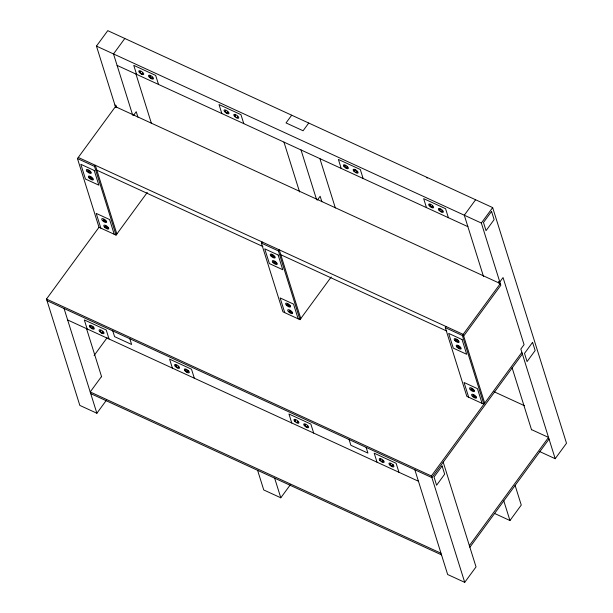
<?xml version="1.0" encoding="UTF-8"?>
<svg xmlns="http://www.w3.org/2000/svg" width="613" height="613" viewBox="0 0 613 613"><rect width="100%" height="100%" fill="white"/><g stroke="black" fill="none" stroke-linecap="round" stroke-linejoin="round"><path stroke-width="0.92" d="M115.688 107.474L96.456 46.105L107.765 30.65L492.66 207.592L566.504 443.245L555.194 458.7L539.846 451.643M124.814 38.489L113.505 53.944L132.714 115.229M147.266 192.459L116.056 235.116L98.999 227.277L77.46 158.545L115.428 106.654L500.323 283.597L462.355 335.487L483.895 404.22L466.845 396.381L445.306 327.649L446.111 326.545M116.056 235.116L94.517 166.384L95.322 165.28L116.861 234.013M133.419 115.551L136.224 111.712L137.94 117.183M106.493 400.105L96.877 413.246L79.828 405.408L46.496 299.037L99.084 227.162M92.862 328.055L92.601 327.235L93.161 328.193L93.666 326.951M94.088 355.54L107.091 337.763M291.688 115.206L286.033 122.929L303.083 130.768L308.737 123.044M101.52 376.512L90.211 391.968L441 553.24M331.189 277.015L299.972 319.664L282.922 311.825L261.383 243.093L262.188 241.989M187.862 371.731L187.609 370.911L188.168 371.869L188.674 370.627M299.972 319.664L278.432 250.939L279.244 249.828L300.784 318.561M317.342 200.099L320.147 196.267L321.863 201.738M344.805 166.583L344.414 165.357L345.104 166.721L345.609 165.479M354.544 171.058L354.161 169.832L354.85 171.203L355.356 169.954M439.805 210.259L439.421 209.033L440.111 210.397L440.617 209.156M475.604 199.754L464.294 215.209L483.504 276.494M463.673 336.024L500.836 285.237L481.351 223.048L492.66 207.592M257.598 470.317L263.751 489.956L280.8 497.794L290.416 484.661M392.489 465.803L392.236 464.983L392.795 465.941L393.301 464.7M443.207 462.164L476.033 566.895L464.723 582.35L431.383 475.979L521.862 352.329M522.376 353.969L431.897 477.619L47.009 300.669M469.366 545.624L548.528 437.429L531.479 429.59M469.872 547.256L549.041 439.061M494.614 513.472L509.955 520.529L521.265 505.066L515.112 485.435M96.456 46.105L481.351 223.048M117.098 65.399L467.888 226.664M114.915 105.022L116.133 105.582L116.708 107.39M78.272 157.441L463.16 334.384L484.699 403.116M77.46 158.545L94.517 166.384M261.383 243.093L278.432 250.939M445.306 327.649L462.355 335.487M96.862 170.192L262.862 246.503M280.785 254.74L446.777 331.058M494.116 391.761L524.536 405.745M46.496 299.037L431.383 475.979M67.652 319.963L418.434 481.236M90.724 393.607L441.513 554.872M464.723 582.35L447.666 574.511L414.848 469.78M555.194 458.7L520.835 349.058L524.069 344.644L503.043 277.551L499.81 281.965L498.591 281.405L499.357 283.857M512.085 367.716L531.555 429.851M448.394 217.707L445.574 208.711L423.652 198.627L426.472 207.631M426.886 177.356L427.138 178.176M482.071 403.377L477.45 388.65L464.056 382.489L468.669 397.224M503.802 500.89L509.955 520.529M363.134 178.513L360.314 169.51L338.391 159.434L341.211 168.429M319.902 158.667L335.357 207.983M301.021 149.955L316.63 199.777M398.948 472.271L396.128 463.275L374.206 453.191L377.026 462.194M283.965 142.116L299.581 191.938M366.13 447.383L367.923 453.107L350.866 445.268L349.073 439.536M243.775 123.634L240.947 114.639L219.025 104.555L221.845 113.558M298.148 318.829L293.535 304.102L280.133 297.941L284.746 312.668M313.687 433.077L310.868 424.073L288.945 413.997L291.765 423.001M158.514 84.441L155.687 75.437L133.764 65.361L136.584 74.357M274.647 478.163L280.8 497.794M135.979 74.112L151.434 123.435M194.321 378.198L191.501 369.202L169.579 359.118L172.399 368.122M114.225 234.273L109.612 219.546L96.21 213.385L100.831 228.113M129.833 338.751L131.626 344.475L114.577 336.637L112.777 330.913M109.06 339.004L106.241 330.001L84.318 319.925L87.138 328.928M86.502 328.576L101.628 376.842M64.058 308.508L96.877 413.246M90.341 172.077L90.701 172.506L90.341 172.077M92.394 178.628L92.755 179.057L92.425 178.605M141.358 73.66L141.955 74.027L141.388 73.644M151.097 78.142L151.702 78.51L151.189 78.119M105.727 221.17L106.087 221.599L105.758 221.155M107.781 227.722L108.141 228.151L107.781 227.722M91.904 328.231L92.509 328.591L91.996 328.208M101.651 332.706L102.248 333.074L101.651 332.706M226.618 112.861L227.216 113.221L226.649 112.838M236.357 117.336L236.963 117.704L236.396 117.321M177.165 367.425L177.77 367.792L177.203 367.402M186.911 371.907L187.509 372.267L186.911 371.907M274.264 256.632L274.624 257.062L274.264 256.632M276.31 263.176L276.67 263.605L276.31 263.176M345.977 167.732L346.583 168.1L345.977 167.732M289.642 305.726L290.003 306.155L289.681 305.703M291.696 312.27L292.056 312.699L291.696 312.27M355.724 172.215L356.322 172.575L355.762 172.192M296.531 422.303L297.129 422.663L296.569 422.28M306.278 426.778L306.875 427.146L306.308 426.763M431.245 206.933L431.843 207.294L431.245 206.933M440.985 211.408L441.59 211.776L441.023 211.393M381.792 461.497L382.389 461.857L381.83 461.474M391.538 465.98L392.136 466.34L391.569 465.957M458.179 341.188L458.539 341.617L458.217 341.165M460.233 347.732L460.593 348.161L460.271 347.709M473.565 390.282L473.926 390.711L473.565 390.282M475.619 396.826L475.979 397.255L475.65 396.803M491.557 211.439L483.473 222.481L486.04 230.664L494.116 219.623L491.557 211.439M442.103 466.003L434.027 477.044L436.594 485.228L444.67 474.186L442.103 466.003M532.582 342.353L524.506 353.394L527.065 361.578L535.149 350.536L532.582 342.353M140.093 71.422L140.484 72.648L140.093 71.422M149.84 75.897L150.223 77.131L149.84 75.897M225.354 110.616L225.745 111.842L225.354 110.616M235.101 115.098L235.484 116.324L235.101 115.098M429.981 204.688L430.364 205.914L429.981 204.688M142.354 72.809L142.614 73.629L142.354 72.809M152.101 77.292L152.353 78.112L152.101 77.292M227.615 112.01L227.875 112.823L227.615 112.01M237.361 116.485L237.614 117.305L237.361 116.485M346.981 166.882L347.242 167.701L346.981 166.882M356.728 171.364L356.981 172.184L356.728 171.364M432.242 206.075L432.502 206.895L432.242 206.075M441.988 210.558L442.241 211.378L441.988 210.558M94.226 170.452L80.832 164.292L85.445 179.019L98.846 185.18L94.226 170.452M278.149 255.008L264.747 248.847L269.368 263.575L282.762 269.735L278.149 255.008M462.064 339.556L448.67 333.395L453.283 348.13L466.685 354.283L462.064 339.556M89.161 170.927L87.943 170.368L89.161 170.927M273.084 255.475L271.865 254.916L273.084 255.475M456.999 340.031L455.781 339.472L456.999 340.031M89.613 172.36L87.782 171.517L89.613 172.36M273.528 256.908L271.705 256.073L273.528 256.908M457.451 341.464L455.628 340.621L457.451 341.464M91.214 177.471L89.996 176.912L91.214 177.471M275.137 262.027L273.919 261.467L275.137 262.027M459.053 346.575L457.834 346.016L459.053 346.575M91.666 178.904L89.835 178.061L91.666 178.904M275.582 263.46L273.758 262.617L275.582 263.46M459.505 348.008L457.673 347.173L459.505 348.008M104.547 220.021L103.329 219.462L104.547 220.021M288.47 304.569L287.252 304.01L288.47 304.569M472.385 389.125L471.167 388.565L472.385 389.125M104.999 221.454L103.168 220.611L104.999 221.454M288.915 306.002L287.091 305.167L288.915 306.002M472.838 390.558L471.006 389.715L472.838 390.558M106.601 226.565L105.382 226.005L106.601 226.565M290.516 311.12L289.298 310.561L290.516 311.12M474.439 395.669L473.221 395.109L474.439 395.669M107.045 227.998L105.221 227.155L107.045 227.998M290.968 312.553L289.144 311.711L290.968 312.553M474.891 397.101L473.06 396.266L474.891 397.101M90.647 325.986L91.03 327.212L90.647 325.986M100.394 330.468L100.777 331.694L100.394 330.468M175.908 365.187L176.291 366.413L175.908 365.187M185.655 369.662L186.038 370.888L185.655 369.662M295.274 420.058L295.658 421.284L295.274 420.058M305.013 424.541L305.404 425.767L305.013 424.541M380.535 459.252L380.918 460.486L380.535 459.252M390.282 463.735L390.665 464.96L390.282 463.735M102.655 331.855L102.907 332.675L102.655 331.855M178.168 366.574L178.421 367.394L178.168 366.574M297.535 421.445L297.788 422.265L297.535 421.445M307.274 425.928L307.534 426.748L307.274 425.928M382.796 460.647L383.048 461.466L382.796 460.647M288.317 311.504A2.965 1.149 36.2 0 0 292.531 313.442A2.965 1.149 36.2 0 0 289.65 310.017A2.965 1.149 36.2 0 0 288.317 311.504M286.263 304.96A2.965 1.149 36.2 0 0 290.478 306.898A2.965 1.149 36.2 0 0 287.604 303.473A2.965 1.149 36.2 0 0 286.263 304.96M272.931 262.41A2.965 1.149 36.2 0 0 277.145 264.349A2.965 1.149 36.2 0 0 274.272 260.923A2.965 1.149 36.2 0 0 272.931 262.41M270.877 255.866A2.965 1.149 36.2 0 0 275.099 257.805A2.965 1.149 36.2 0 0 272.218 254.38A2.965 1.149 36.2 0 0 270.877 255.866M472.232 396.059A2.965 1.149 36.2 0 0 476.454 397.998A2.965 1.149 36.2 0 0 473.573 394.573A2.965 1.149 36.2 0 0 472.232 396.059M470.179 389.508A2.965 1.149 36.2 0 0 474.401 391.454A2.965 1.149 36.2 0 0 471.52 388.029A2.965 1.149 36.2 0 0 470.179 389.508M456.846 346.966A2.965 1.149 36.2 0 0 461.068 348.904A2.965 1.149 36.2 0 0 458.187 345.479A2.965 1.149 36.2 0 0 456.846 346.966M454.8 340.414A2.965 1.149 36.2 0 0 459.014 342.361A2.965 1.149 36.2 0 0 456.133 338.935A2.965 1.149 36.2 0 0 454.8 340.414M104.394 226.948A2.965 1.149 36.2 0 0 108.616 228.894A2.965 1.149 36.2 0 0 105.735 225.469A2.965 1.149 36.2 0 0 104.394 226.948M102.34 220.404A2.965 1.149 36.2 0 0 106.562 222.343A2.965 1.149 36.2 0 0 103.681 218.918A2.965 1.149 36.2 0 0 102.34 220.404M89.008 177.854A2.965 1.149 36.2 0 0 93.23 179.801A2.965 1.149 36.2 0 0 90.349 176.375A2.965 1.149 36.2 0 0 89.008 177.854M86.954 171.311A2.965 1.149 36.2 0 0 91.176 173.249A2.965 1.149 36.2 0 0 88.295 169.824A2.965 1.149 36.2 0 0 86.954 171.311M379.853 460.34A2.965 1.149 36.2 0 0 384.067 462.279A2.965 1.149 36.2 0 0 381.194 458.853A2.965 1.149 36.2 0 0 379.853 460.34M389.592 464.823A2.965 1.149 36.2 0 0 393.814 466.761A2.965 1.149 36.2 0 0 390.933 463.336A2.965 1.149 36.2 0 0 389.592 464.823M224.672 111.704A2.965 1.149 36.2 0 0 228.894 113.643A2.965 1.149 36.2 0 0 226.013 110.217A2.965 1.149 36.2 0 0 224.672 111.704M234.419 116.186A2.965 1.149 36.2 0 0 238.641 118.125A2.965 1.149 36.2 0 0 235.76 114.7A2.965 1.149 36.2 0 0 234.419 116.186M139.412 72.51A2.965 1.149 36.2 0 0 143.634 74.449A2.965 1.149 36.2 0 0 140.752 71.024A2.965 1.149 36.2 0 0 139.412 72.51M149.158 76.985A2.965 1.149 36.2 0 0 153.373 78.924A2.965 1.149 36.2 0 0 150.499 75.506A2.965 1.149 36.2 0 0 149.158 76.985M175.226 366.267A2.965 1.149 36.2 0 0 179.44 368.206A2.965 1.149 36.2 0 0 176.567 364.789A2.965 1.149 36.2 0 0 175.226 366.267M184.965 370.75A2.965 1.149 36.2 0 0 189.187 372.689A2.965 1.149 36.2 0 0 186.306 369.264A2.965 1.149 36.2 0 0 184.965 370.75M89.965 327.074A2.965 1.149 36.2 0 0 94.18 329.012A2.965 1.149 36.2 0 0 91.306 325.587A2.965 1.149 36.2 0 0 89.965 327.074M99.704 331.556A2.965 1.149 36.2 0 0 103.926 333.495A2.965 1.149 36.2 0 0 101.045 330.07A2.965 1.149 36.2 0 0 99.704 331.556M294.592 421.146A2.965 1.149 36.2 0 0 298.807 423.085A2.965 1.149 36.2 0 0 295.933 419.66A2.965 1.149 36.2 0 0 294.592 421.146M304.332 425.621A2.965 1.149 36.2 0 0 308.554 427.567A2.965 1.149 36.2 0 0 305.672 424.142A2.965 1.149 36.2 0 0 304.332 425.621M344.039 166.583A2.965 1.149 36.2 0 0 348.261 168.521A2.965 1.149 36.2 0 0 345.38 165.096A2.965 1.149 36.2 0 0 344.039 166.583M353.785 171.058A2.965 1.149 36.2 0 0 358 172.996A2.965 1.149 36.2 0 0 355.126 169.571A2.965 1.149 36.2 0 0 353.785 171.058M429.299 205.776A2.965 1.149 36.2 0 0 433.521 207.715A2.965 1.149 36.2 0 0 430.64 204.29A2.965 1.149 36.2 0 0 429.299 205.776M439.046 210.259A2.965 1.149 36.2 0 0 443.26 212.198A2.965 1.149 36.2 0 0 440.387 208.772A2.965 1.149 36.2 0 0 439.046 210.259"/></g></svg>
